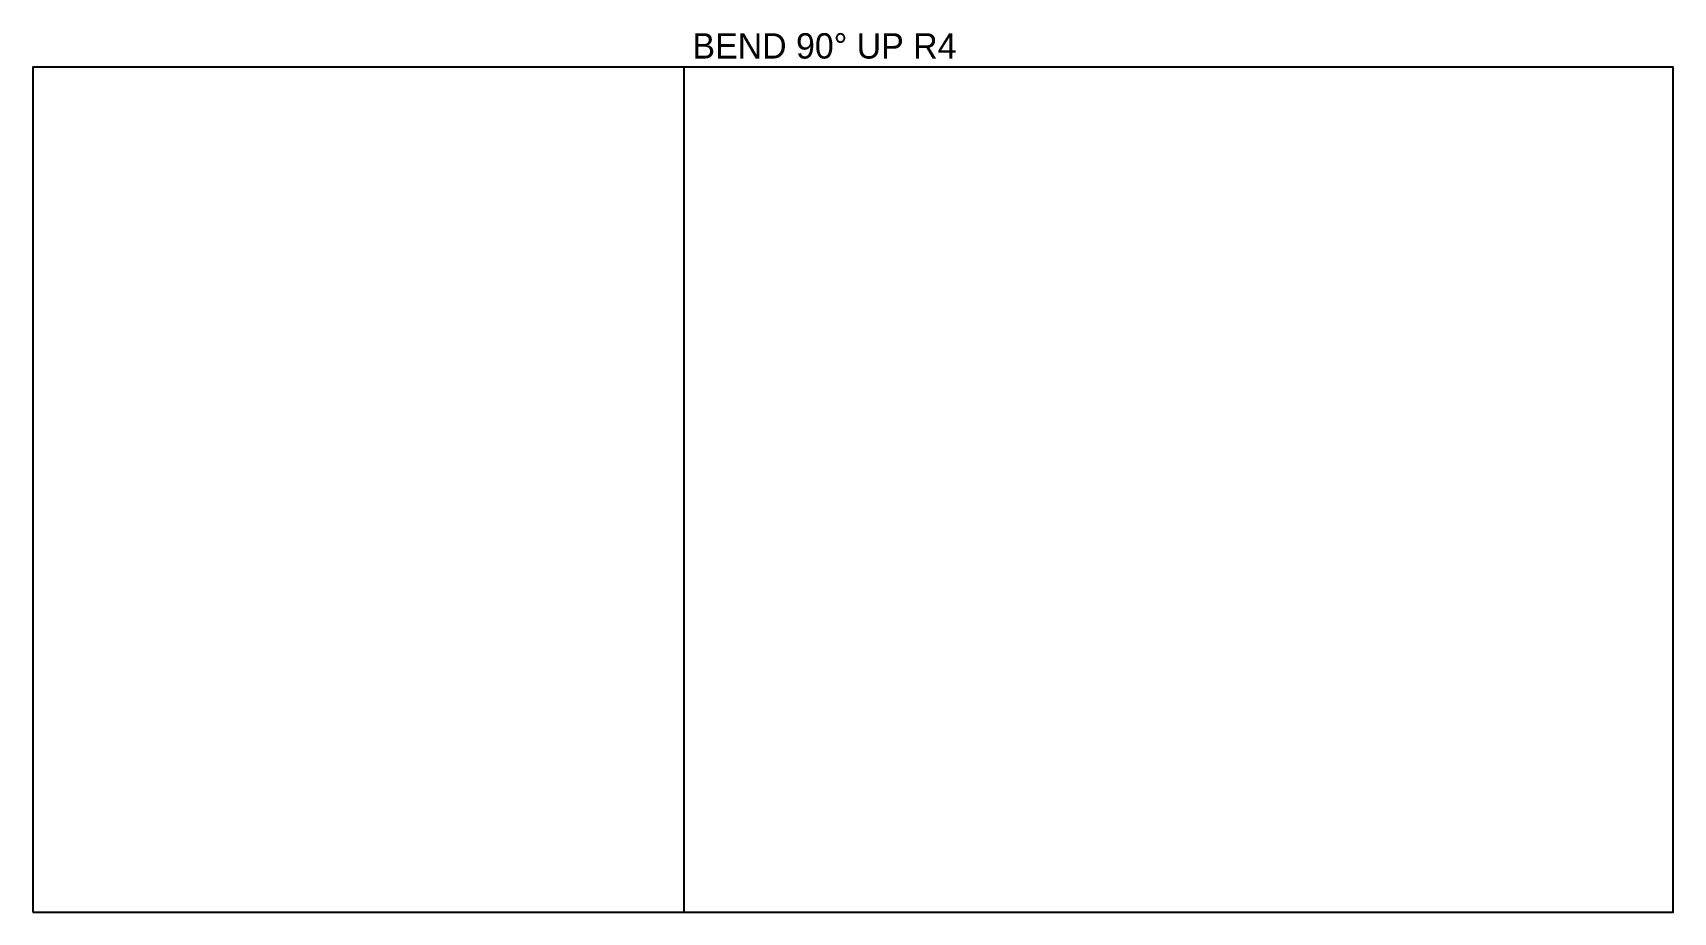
# Model space of a CAD drawing. Header units: metres. Extents: x 0 to 194, y 0 to 104.
import ezdxf

# ---------------------------------------------------------------- set-up
doc = ezdxf.new("R2010")
doc.units = ezdxf.units.M
for name, color, linetype in [('BEND_LINES', 5, 'Continuous'), ('BEND_TEXT', 3, 'Continuous'), ('LASER_CUT', 7, 'Continuous')]:
    doc.layers.add(name, color=color, linetype=linetype)

msp = doc.modelspace()

# ---------------------------------------------------------------- linework, layer by layer
at = {"layer": 'BEND_LINES'}
msp.add_line((77.08, 0), (77.08, 100), dxfattribs=at)
at = {"layer": 'LASER_CUT'}
msp.add_lwpolyline([(0, 0), (194.17, 0), (194.17, 100), (0, 100)], close=True, dxfattribs=at)

# ---------------------------------------------------------------- texts
at = {"layer": 'BEND_TEXT'}
msp.add_text('BEND 90° UP R4', height=3, dxfattribs=at).set_placement((78.08, 101))

doc.saveas('drawing.dxf')
